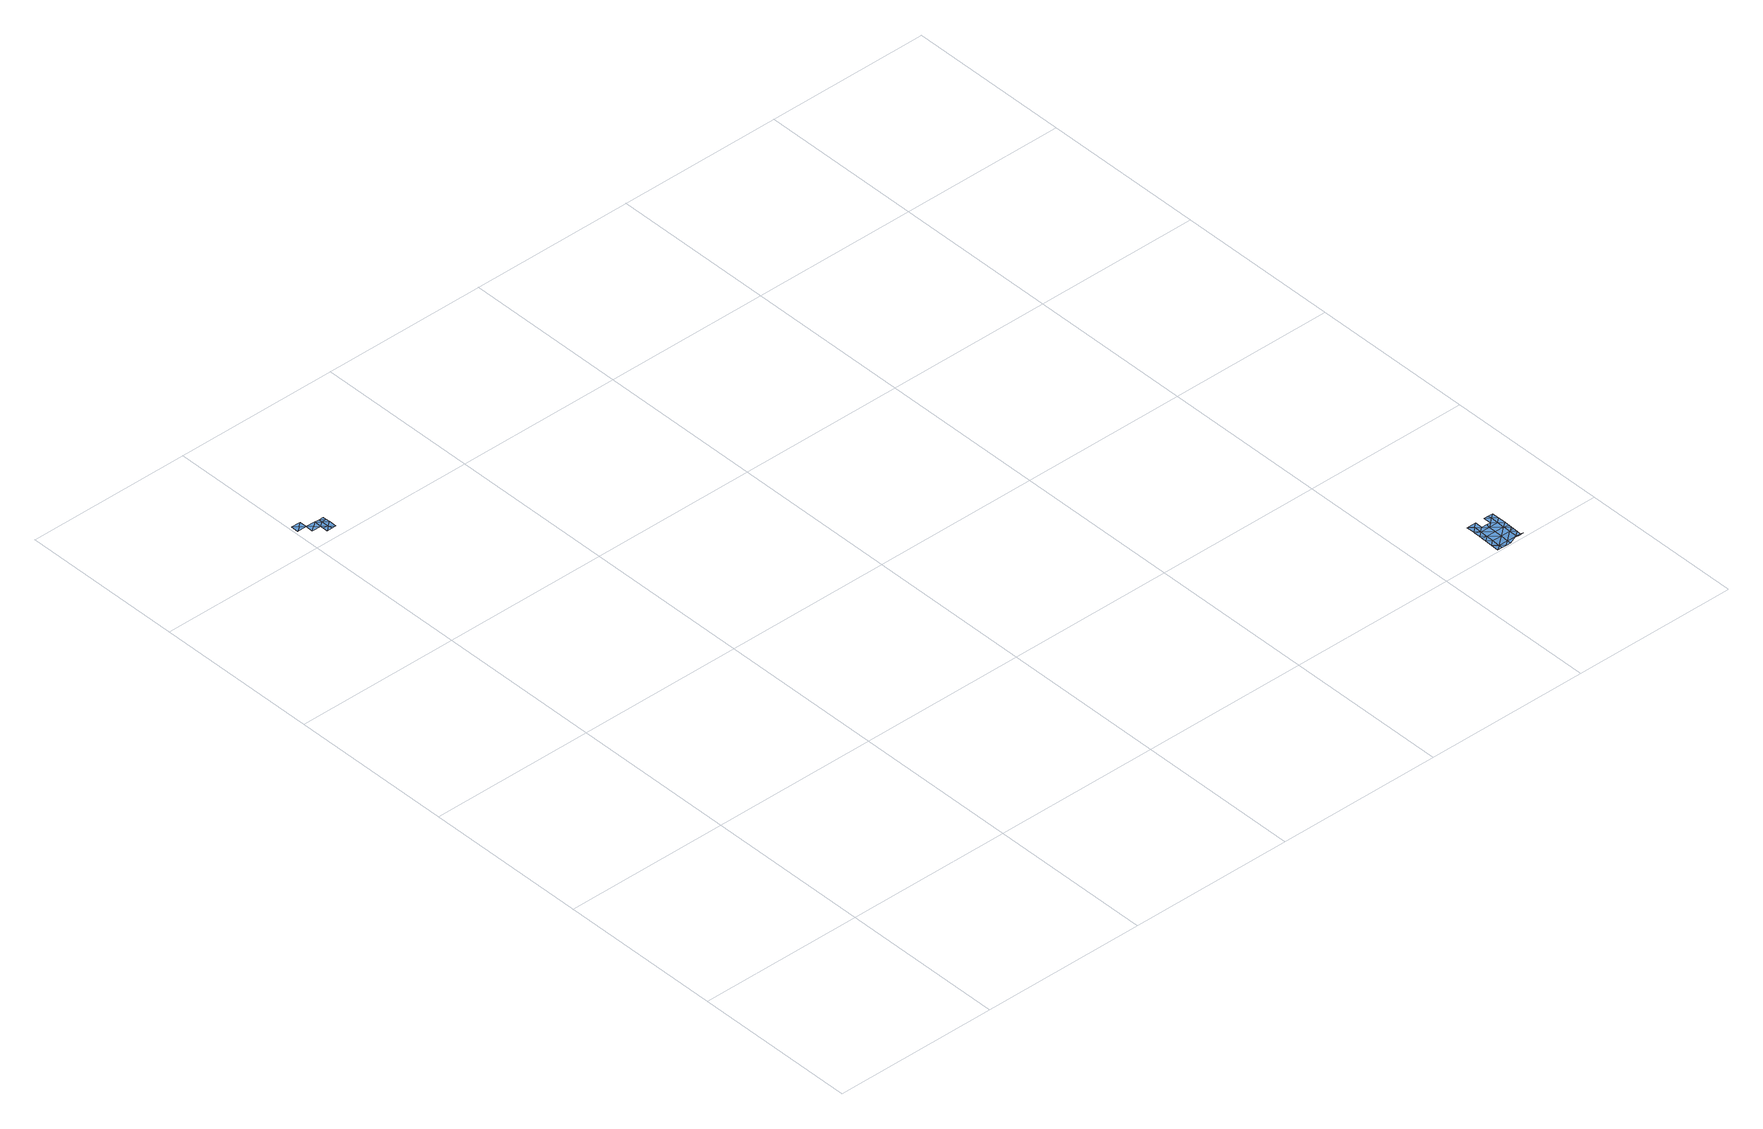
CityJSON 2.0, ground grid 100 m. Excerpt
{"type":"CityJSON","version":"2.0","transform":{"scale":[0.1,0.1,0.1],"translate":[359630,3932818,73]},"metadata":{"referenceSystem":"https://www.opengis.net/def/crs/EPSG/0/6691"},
"CityObjects":{
"waterbody1":{"type":"WaterBody","attributes":{"name":"9","class":"1140","function":"1","WaterBodyRiverFloodingRiskAttribute.description":"5","WaterBodyRiverFloodingRiskAttribute.rankOrg":"1","WaterBodyRiverFloodingRiskAttribute.adminType":"2","WaterBodyRiverFloodingRiskAttribute.scale":"L1"},"geometry":[{"type":"MultiSurface","lod":"1","boundaries":[[[0,1,2]],[[1,0,3]],[[3,4,1]],[[2,1,4]]]}]},
"waterbody2":{"type":"WaterBody","attributes":{"name":"9","class":"1140","function":"1","WaterBodyRiverFloodingRiskAttribute.description":"5","WaterBodyRiverFloodingRiskAttribute.rankOrg":"1","WaterBodyRiverFloodingRiskAttribute.adminType":"2","WaterBodyRiverFloodingRiskAttribute.scale":"L1"},"geometry":[{"type":"MultiSurface","lod":"1","boundaries":[[[5,6,7]],[[7,6,8]],[[6,9,8]],[[8,9,10]],[[10,9,11]],[[12,13,3]],[[12,14,13]],[[15,7,16]],[[12,17,14]],[[8,10,13]],[[12,3,17]],[[18,7,15]],[[16,7,14]],[[5,7,18]],[[14,7,8]],[[14,8,13]]]}]},
"waterbody3":{"type":"WaterBody","attributes":{"name":"9","class":"1140","function":"1","WaterBodyRiverFloodingRiskAttribute.description":"5","WaterBodyRiverFloodingRiskAttribute.rankOrg":"1","WaterBodyRiverFloodingRiskAttribute.adminType":"2","WaterBodyRiverFloodingRiskAttribute.scale":"L1"},"geometry":[{"type":"MultiSurface","lod":"1","boundaries":[[[19,20,21]],[[22,19,21]],[[23,24,22]],[[25,26,27]],[[28,27,29]],[[28,30,27]],[[27,30,25]],[[31,32,33]],[[34,33,32]],[[31,33,26]],[[26,33,27]],[[34,32,35]],[[36,33,34]],[[37,33,36]],[[38,39,40]],[[38,41,39]],[[42,39,41]],[[43,42,44]],[[44,45,43]],[[43,45,23]],[[41,46,42]],[[47,48,49]],[[43,39,42]],[[50,43,23]],[[49,37,36]],[[51,41,38]],[[33,37,27]],[[20,52,21]],[[23,22,21]],[[41,53,46]],[[53,41,51]],[[21,50,23]],[[35,54,34]],[[34,54,55]],[[55,56,34]],[[34,56,36]],[[57,36,56]],[[47,49,36]],[[47,36,57]],[[48,40,49]],[[39,49,40]],[[37,21,52]],[[49,39,43]],[[49,43,50]],[[49,50,37]],[[37,50,21]],[[37,52,27]],[[29,27,52]],[[29,52,20]],[[24,23,58]],[[59,60,58]],[[61,59,45]],[[62,59,61]],[[59,62,60]],[[23,59,58]],[[45,59,23]]]}]}
},
"vertices":[
[4,4147,24],[33,4169,24],[5,4193,24],[61,4146,24],[62,4192,24],
[173,4052,24],[174,4098,24],[145,4075,24],[146,4121,24],[174,4123,24],[145,4144,24],[174,4144,24],[89,4122,24],[118,4145,24],[117,4099,24],[116,4052,24],[117,4083,24],[60,4100,24],[150,4052,24],
[4363,129,10],[4362,103,10],[4391,125,10],[4363,149,10],[4392,172,10],[4363,185,10],[4389,10,6],[4417,9,6],[4389,33,6],[4361,55,9],[4361,57,9],[4361,10,6],[4446,9,6],[4474,9,25],[4446,32,6],[4503,31,6],[4502,8,25],[4503,77,10],[4447,78,10],[4534,193,10],[4505,170,10],[4533,146,10],[4506,216,10],[4477,193,10],[4448,171,10],[4456,194,10],[4420,194,10],[4478,240,10],[4532,100,10],[4532,114,10],[4504,124,10],[4448,125,10],[4534,239,10],[4390,79,10],[4501,239,10],[4531,8,25],[4531,31,6],[4531,54,7],[4532,83,9],[4364,195,10],[4392,218,10],[4364,241,10],[4421,241,10],[4375,241,10]
]}
